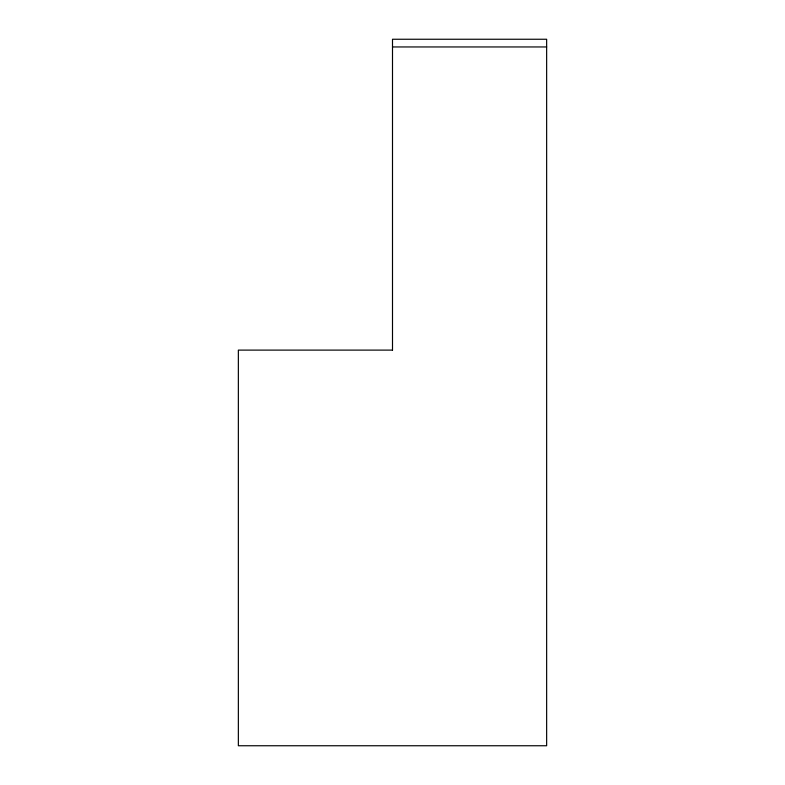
<?xml version="1.0" encoding="UTF-8"?>
<svg xmlns="http://www.w3.org/2000/svg" width="785" height="785" viewBox="0 0 785 785"><rect width="100%" height="100%" fill="white"/><g stroke="black" fill="none" stroke-linecap="round" stroke-linejoin="round"><path stroke-width="1.18" d="M392.5 46.953L546.645 46.953M392.5 350.11L238.355 350.11L238.355 745.75L546.645 745.75L546.645 39.25L392.5 39.25L392.5 350.355"/></g></svg>
